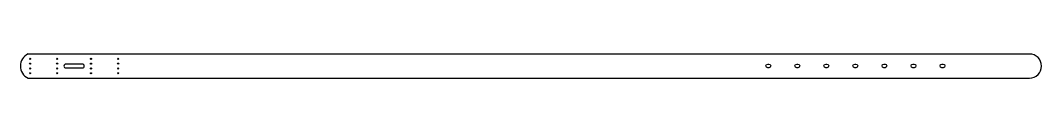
# Model space of a CAD drawing. Header units: millimetres. Extents: x 2847 to 3903, y 1215 to 1240.
import ezdxf

# ---------------------------------------------------------------- set-up
doc = ezdxf.new("R2010")
doc.units = ezdxf.units.MM

# ---------------------------------------------------------------- blocks, each defined once
blk = doc.blocks.new('*U3')
blk.add_lwpolyline([(1.2, 1.9, -1), (1.2, -1.9), (0, -1.9, -1), (0, 1.9)], format="xyb", close=True)
blk = doc.blocks.new('*U4')
at = {"color": 0, "linetype": 'ByBlock', "lineweight": -2, "transparency": 16777216, "rotation": 180}
for p in [(985.6, 50.7), (1015.6, 50.7), (1045.6, 50.7), (1075.6, 50.7), (1105.6, 50.7), (1135.6, 50.7), (1165.6, 50.7)]:
    blk.add_blockref('*U3', p, dxfattribs=at)

msp = doc.modelspace()

# ---------------------------------------------------------------- linework, layer by layer
for p, q in [((3890.4, 1239.5), (2855.4, 1239.5)), ((2855.4, 1214.5), (3890.4, 1214.5))]:
    msp.add_line(p, q)
for points in [[(2911.4, 1229), (2894.4, 1229, 1), (2894.4, 1225)], [(2894.4, 1225), (2911.4, 1225, 1), (2911.4, 1229)]]:
    msp.add_lwpolyline(points, format="xyb")
for centre in [(2857.4, 1234.5), (2885.4, 1234.5), (2920.4, 1234.5), (2948.4, 1234.5), (2857.4, 1229.5), (2857.4, 1224.5), (2885.4, 1229.5), (2885.4, 1224.5), (2920.4, 1229.5), (2920.4, 1224.5), (2948.4, 1229.5), (2948.4, 1224.5), (2857.4, 1219.5), (2885.4, 1219.5), (2920.4, 1219.5), (2948.4, 1219.5)]:
    msp.add_circle(centre, 0.6)
for centre, radius, start, end in [((2861.2, 1227), 13.8, 114.7615, 245.2385), ((3890.4, 1227), 12.5, 270, 90)]:
    msp.add_arc(centre, radius, start, end)

# ---------------------------------------------------------------- block references
msp.add_blockref('*U4', (2635.5, 1176.4))

doc.saveas('drawing.dxf')
